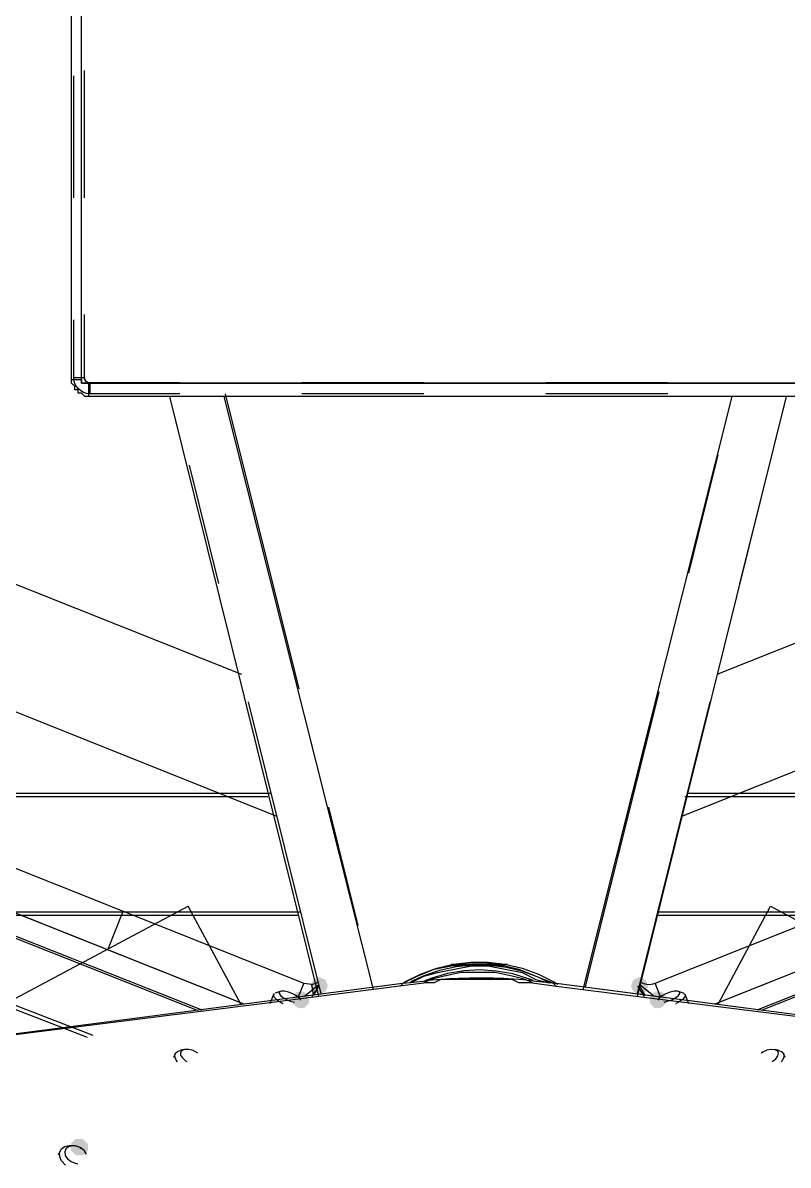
# Model space of a CAD drawing. Extents: x 3 to 592, y 5 to 207.
# Drawn here: x 88.29 to 96.25, y 46.78 to 58.68 of the extents above; entities that cross this region are included whole.
import ezdxf

# ---------------------------------------------------------------- set-up
doc = ezdxf.new("R2010")
doc.units = 0
doc.layers.get('0').update_dxf_attribs({"linetype": 'CONTINUOUS'})

msp = doc.modelspace()

# ---------------------------------------------------------------- hatches: boundary and pattern name
h = msp.add_hatch(color=7)
h.dxf.hatch_style = 2
h.paths.add_polyline_path([(91.374101, 48.56226), (91.310568, 48.588685), (91.284143, 48.652218), (91.310568, 48.715751), (91.374101, 48.742177), (91.437634, 48.715751), (91.464059, 48.652218), (91.437634, 48.588685)])
h = msp.add_hatch(color=7)
h.dxf.hatch_style = 2
h.paths.add_polyline_path([(91.374101, 48.56226), (91.310568, 48.588685), (91.284143, 48.652218), (91.310568, 48.715751), (91.374101, 48.742177), (91.437634, 48.715751), (91.464059, 48.652218), (91.437634, 48.588685)])
h = msp.add_hatch(color=7)
h.dxf.hatch_style = 2
h.paths.add_polyline_path([(91.374101, 48.56226), (91.310568, 48.588685), (91.284143, 48.652218), (91.310568, 48.715751), (91.374101, 48.742177), (91.437634, 48.715751), (91.464059, 48.652218), (91.437634, 48.588685)])
h = msp.add_hatch(color=7)
h.dxf.hatch_style = 2
h.paths.add_polyline_path([(91.374101, 48.56226), (91.310568, 48.588685), (91.284143, 48.652218), (91.310568, 48.715751), (91.374101, 48.742177), (91.437634, 48.715751), (91.464059, 48.652218), (91.437634, 48.588685)])
h = msp.add_hatch(color=7)
h.dxf.hatch_style = 2
h.paths.add_polyline_path([(94.707463, 48.562225), (94.64393, 48.58865), (94.617505, 48.652183), (94.64393, 48.715716), (94.707463, 48.742141), (94.770996, 48.715716), (94.797421, 48.652183), (94.770996, 48.58865)])
h = msp.add_hatch(color=7)
h.dxf.hatch_style = 2
h.paths.add_polyline_path([(94.707463, 48.562225), (94.64393, 48.58865), (94.617505, 48.652183), (94.64393, 48.715716), (94.707463, 48.742141), (94.770996, 48.715716), (94.797421, 48.652183), (94.770996, 48.58865)])
h = msp.add_hatch(color=7)
h.dxf.hatch_style = 2
h.paths.add_polyline_path([(94.707463, 48.562225), (94.64393, 48.58865), (94.617505, 48.652183), (94.64393, 48.715716), (94.707463, 48.742141), (94.770996, 48.715716), (94.797421, 48.652183), (94.770996, 48.58865)])
h = msp.add_hatch(color=7)
h.dxf.hatch_style = 2
h.paths.add_polyline_path([(94.707463, 48.562225), (94.64393, 48.58865), (94.617505, 48.652183), (94.64393, 48.715716), (94.707463, 48.742141), (94.770996, 48.715716), (94.797421, 48.652183), (94.770996, 48.58865)])
h = msp.add_hatch(color=7)
h.dxf.hatch_style = 2
h.paths.add_polyline_path([(91.26318, 48.543788), (91.267958, 48.475145), (91.22295, 48.423097), (91.154306, 48.418319), (91.102258, 48.463327), (91.095364, 48.536204), (91.140372, 48.588252), (91.209015, 48.59303)])
h = msp.add_hatch(color=7)
h.dxf.hatch_style = 2
h.paths.add_polyline_path([(91.26318, 48.543788), (91.267958, 48.475145), (91.22295, 48.423097), (91.154306, 48.418319), (91.102258, 48.463327), (91.095364, 48.536204), (91.140372, 48.588252), (91.209015, 48.59303)])
h = msp.add_hatch(color=7)
h.dxf.hatch_style = 2
h.paths.add_polyline_path([(94.820536, 48.548128), (94.872584, 48.593136), (94.941228, 48.588358), (94.986236, 48.53631), (94.981458, 48.467666), (94.927293, 48.418425), (94.85865, 48.423202), (94.813642, 48.475251)])
h = msp.add_hatch(color=7)
h.dxf.hatch_style = 2
h.paths.add_polyline_path([(94.820536, 48.548128), (94.872584, 48.593136), (94.941228, 48.588358), (94.986236, 48.53631), (94.981458, 48.467666), (94.927293, 48.418425), (94.85865, 48.423202), (94.813642, 48.475251)])
h = msp.add_hatch(color=7)
h.dxf.hatch_style = 2
h.paths.add_polyline_path([(88.905611, 47.057438), (88.954786, 47.009307), (88.955725, 46.940504), (88.907594, 46.891329), (88.838791, 46.890389), (88.787853, 46.939226), (88.786913, 47.008029), (88.835044, 47.057203)])
h = msp.add_hatch(color=7)
h.dxf.hatch_style = 2
h.paths.add_polyline_path([(88.905611, 47.057438), (88.954786, 47.009307), (88.955725, 46.940504), (88.907594, 46.891329), (88.838791, 46.890389), (88.787853, 46.939226), (88.786913, 47.008029), (88.835044, 47.057203)])
h = msp.add_hatch(color=7)
h.dxf.hatch_style = 2
h.paths.add_polyline_path([(88.916512, 47.052499), (88.965687, 47.004368), (88.966626, 46.935565), (88.918495, 46.88639), (88.849692, 46.88545), (88.798753, 46.934287), (88.797814, 47.00309), (88.845945, 47.052265)])
h = msp.add_hatch(color=7)
h.dxf.hatch_style = 2
h.paths.add_polyline_path([(88.916512, 47.052499), (88.965687, 47.004368), (88.966626, 46.935565), (88.918495, 46.88639), (88.849692, 46.88545), (88.798753, 46.934287), (88.797814, 47.00309), (88.845945, 47.052265)])

# ---------------------------------------------------------------- linework, layer by layer
at = {"color": 7}
for points in [[(88.9, 54.962778), (88.9, 62.618056)], [(88.794167, 54.962778), (88.794167, 62.512222)], [(88.9, 54.962778), (88.9, 62.512222)], [(88.929669, 56.911699), (88.929669, 58.181699)], [(88.929669, 56.911699), (88.929669, 58.181699)], [(88.929669, 56.911699), (88.929669, 58.181699)], [(88.929669, 56.911699), (88.929669, 58.181699)], [(88.929669, 56.911699), (88.929669, 58.181699)], [(88.929669, 56.911699), (88.929669, 58.181699)], [(88.929669, 56.911699), (88.929669, 58.181699)], [(88.929669, 56.911699), (88.929669, 58.181699)], [(88.818579, 56.856313), (88.818579, 58.126312)], [(88.818579, 56.856313), (88.818579, 58.126312)], [(88.818579, 56.856313), (88.818579, 58.126312)], [(88.818579, 56.856313), (88.818579, 58.126312)], [(88.818579, 56.856313), (88.818579, 58.126312)], [(88.818579, 56.856313), (88.818579, 58.126312)], [(88.818579, 56.856313), (88.818579, 58.126312)], [(88.818579, 56.856313), (88.818579, 58.126312)], [(88.929669, 56.856313), (88.929669, 58.126312)], [(88.929669, 56.856313), (88.929669, 58.126312)], [(88.929669, 56.856313), (88.929669, 58.126312)], [(88.929669, 56.856313), (88.929669, 58.126312)], [(88.929669, 56.856313), (88.929669, 58.126312)], [(88.929669, 56.856313), (88.929669, 58.126312)], [(88.929669, 56.856313), (88.929669, 58.126312)], [(88.929669, 56.856313), (88.929669, 58.126312)], [(88.818579, 54.983415), (88.818579, 55.586312)], [(88.818579, 54.983415), (88.818579, 55.586312)], [(88.818579, 54.983415), (88.818579, 55.586312)], [(88.818579, 54.983415), (88.818579, 55.586312)], [(88.818579, 54.983415), (88.818579, 55.586312)], [(88.818579, 54.983415), (88.818579, 55.586312)], [(88.818579, 54.983415), (88.818579, 55.586312)], [(88.818579, 54.983415), (88.818579, 55.586312)], [(88.929669, 54.983415), (88.929669, 55.641699)], [(88.929669, 54.983415), (88.929669, 55.641699)], [(88.929669, 54.983415), (88.929669, 55.641699)], [(88.929669, 54.983415), (88.929669, 55.641699)], [(88.929669, 54.983415), (88.929669, 55.641699)], [(88.929669, 54.983415), (88.929669, 55.641699)], [(88.929669, 54.983415), (88.929669, 55.641699)], [(88.929669, 54.983415), (88.929669, 55.641699)], [(88.929669, 54.983415), (88.929669, 55.586312)], [(88.929669, 54.983415), (88.929669, 55.586312)], [(88.929669, 54.983415), (88.929669, 55.586312)], [(88.929669, 54.983415), (88.929669, 55.586312)], [(88.929669, 54.983415), (88.929669, 55.586312)], [(88.929669, 54.983415), (88.929669, 55.586312)], [(88.929669, 54.983415), (88.929669, 55.586312)], [(88.929669, 54.983415), (88.929669, 55.586312)], [(88.794167, 54.962778), (88.9, 54.962778)], [(88.970556, 54.786389), (88.935278, 54.786389), (88.9, 54.821667), (88.864722, 54.821667), (88.864722, 54.856944), (88.829444, 54.856944), (88.829444, 54.892222), (88.794167, 54.9275), (88.794167, 54.962778)], [(88.818579, 54.983415), (88.929704, 54.983415)], [(88.818579, 54.983415), (88.929704, 54.983415)], [(88.818579, 54.983415), (88.929704, 54.983415)], [(88.818579, 54.983415), (88.929704, 54.983415)], [(88.818579, 54.983415), (88.929704, 54.983415)], [(88.818579, 54.983415), (88.929704, 54.983415)], [(88.818579, 54.983415), (88.929704, 54.983415)], [(88.818579, 54.983415), (88.929704, 54.983415)], [(88.985231, 54.816728), (88.952776, 54.819903), (88.921378, 54.829428), (88.892803, 54.84495), (88.867403, 54.865411), (88.846589, 54.890811), (88.83142, 54.919739), (88.821895, 54.950783), (88.81872, 54.983239)], [(88.985231, 54.816728), (88.952776, 54.819903), (88.921378, 54.829428), (88.892803, 54.84495), (88.867403, 54.865411), (88.846589, 54.890811), (88.83142, 54.919739), (88.821895, 54.950783), (88.81872, 54.983239)], [(88.985231, 54.816728), (88.952776, 54.819903), (88.921378, 54.829428), (88.892803, 54.84495), (88.867403, 54.865411), (88.846589, 54.890811), (88.83142, 54.919739), (88.821895, 54.950783), (88.81872, 54.983239)], [(88.985231, 54.816728), (88.952776, 54.819903), (88.921378, 54.829428), (88.892803, 54.84495), (88.867403, 54.865411), (88.846589, 54.890811), (88.83142, 54.919739), (88.821895, 54.950783), (88.81872, 54.983239)], [(88.985231, 54.816728), (88.952776, 54.819903), (88.921378, 54.829428), (88.892803, 54.84495), (88.867403, 54.865411), (88.846589, 54.890811), (88.83142, 54.919739), (88.821895, 54.950783), (88.81872, 54.983239)], [(88.985231, 54.816728), (88.952776, 54.819903), (88.921378, 54.829428), (88.892803, 54.84495), (88.867403, 54.865411), (88.846589, 54.890811), (88.83142, 54.919739), (88.821895, 54.950783), (88.81872, 54.983239)], [(88.985231, 54.816728), (88.952776, 54.819903), (88.921378, 54.829428), (88.892803, 54.84495), (88.867403, 54.865411), (88.846589, 54.890811), (88.83142, 54.919739), (88.821895, 54.950783), (88.81872, 54.983239)], [(88.985231, 54.816728), (88.952776, 54.819903), (88.921378, 54.829428), (88.892803, 54.84495), (88.867403, 54.865411), (88.846589, 54.890811), (88.83142, 54.919739), (88.821895, 54.950783), (88.81872, 54.983239)], [(88.970556, 54.9275), (88.935278, 54.9275), (88.9, 54.9275), (88.9, 54.962778)], [(88.9, 54.962778), (88.9, 54.9275), (88.935278, 54.9275), (88.970556, 54.9275)], [(88.929669, 54.983415), (88.930727, 54.972479), (88.933902, 54.962249), (88.945896, 54.944257), (88.963888, 54.93191), (88.974471, 54.929087), (88.985055, 54.927676)], [(88.929669, 54.983415), (88.930727, 54.972479), (88.933902, 54.962249), (88.945896, 54.944257), (88.963888, 54.93191), (88.974471, 54.929087), (88.985055, 54.927676)], [(88.929669, 54.983415), (88.930727, 54.972479), (88.933902, 54.962249), (88.945896, 54.944257), (88.963888, 54.93191), (88.974471, 54.929087), (88.985055, 54.927676)], [(88.929669, 54.983415), (88.930727, 54.972479), (88.933902, 54.962249), (88.945896, 54.944257), (88.963888, 54.93191), (88.974471, 54.929087), (88.985055, 54.927676)], [(88.929669, 54.983415), (88.930727, 54.972479), (88.933902, 54.962249), (88.945896, 54.944257), (88.963888, 54.93191), (88.974471, 54.929087), (88.985055, 54.927676)], [(88.929669, 54.983415), (88.930727, 54.972479), (88.933902, 54.962249), (88.945896, 54.944257), (88.963888, 54.93191), (88.974471, 54.929087), (88.985055, 54.927676)], [(88.929669, 54.983415), (88.930727, 54.972479), (88.933902, 54.962249), (88.945896, 54.944257), (88.963888, 54.93191), (88.974471, 54.929087), (88.985055, 54.927676)], [(88.929669, 54.983415), (88.930727, 54.972479), (88.933902, 54.962249), (88.945896, 54.944257), (88.963888, 54.93191), (88.974471, 54.929087), (88.985055, 54.927676)], [(88.985231, 54.927853), (88.974295, 54.928911), (88.964064, 54.932086), (88.946073, 54.944081), (88.933726, 54.962072), (88.930903, 54.972656), (88.929845, 54.983592)], [(88.985231, 54.927853), (88.974295, 54.928911), (88.964064, 54.932086), (88.946073, 54.944081), (88.933726, 54.962072), (88.930903, 54.972656), (88.929845, 54.983592)], [(88.985231, 54.927853), (88.974295, 54.928911), (88.964064, 54.932086), (88.946073, 54.944081), (88.933726, 54.962072), (88.930903, 54.972656), (88.929845, 54.983592)], [(88.985231, 54.927853), (88.974295, 54.928911), (88.964064, 54.932086), (88.946073, 54.944081), (88.933726, 54.962072), (88.930903, 54.972656), (88.929845, 54.983592)], [(88.985231, 54.927853), (88.974295, 54.928911), (88.964064, 54.932086), (88.946073, 54.944081), (88.933726, 54.962072), (88.930903, 54.972656), (88.929845, 54.983592)], [(88.985231, 54.927853), (88.974295, 54.928911), (88.964064, 54.932086), (88.946073, 54.944081), (88.933726, 54.962072), (88.930903, 54.972656), (88.929845, 54.983592)], [(88.985231, 54.927853), (88.974295, 54.928911), (88.964064, 54.932086), (88.946073, 54.944081), (88.933726, 54.962072), (88.930903, 54.972656), (88.929845, 54.983592)], [(88.985231, 54.927853), (88.974295, 54.928911), (88.964064, 54.932086), (88.946073, 54.944081), (88.933726, 54.962072), (88.930903, 54.972656), (88.929845, 54.983592)], [(88.970556, 54.9275), (88.970556, 54.786389)], [(97.190278, 54.9275), (88.970556, 54.9275)], [(88.970556, 54.9275), (97.190278, 54.9275)], [(88.985231, 54.927853), (88.985231, 54.816728)], [(88.985231, 54.927853), (89.921503, 54.927853)], [(88.985231, 54.927853), (88.985231, 54.816728)], [(88.985231, 54.927853), (89.921503, 54.927853)], [(88.985231, 54.927853), (88.985231, 54.816728)], [(88.985231, 54.927853), (89.921503, 54.927853)], [(88.985231, 54.927853), (88.985231, 54.816728)], [(88.985231, 54.927853), (89.921503, 54.927853)], [(88.985231, 54.927853), (88.985231, 54.816728)], [(88.985231, 54.927853), (89.921503, 54.927853)], [(88.985231, 54.927853), (88.985231, 54.816728)], [(88.985231, 54.927853), (89.921503, 54.927853)], [(88.985231, 54.927853), (88.985231, 54.816728)], [(88.985231, 54.927853), (89.921503, 54.927853)], [(88.985231, 54.927853), (88.985231, 54.816728)], [(88.985231, 54.927853), (89.921503, 54.927853)], [(89.921186, 54.927853), (88.985266, 54.927853)], [(89.921186, 54.927853), (88.985266, 54.927853)], [(89.921186, 54.927853), (88.985266, 54.927853)], [(89.921186, 54.927853), (88.985266, 54.927853)], [(89.921186, 54.927853), (88.985266, 54.927853)], [(89.921186, 54.927853), (88.985266, 54.927853)], [(89.921186, 54.927853), (88.985266, 54.927853)], [(89.921186, 54.927853), (88.985266, 54.927853)], [(92.461186, 54.927853), (91.191186, 54.927853)], [(92.461186, 54.927853), (91.191186, 54.927853)], [(92.461186, 54.927853), (91.191186, 54.927853)], [(92.461186, 54.927853), (91.191186, 54.927853)], [(92.461186, 54.927853), (91.191186, 54.927853)], [(92.461186, 54.927853), (91.191186, 54.927853)], [(92.461186, 54.927853), (91.191186, 54.927853)], [(92.461186, 54.927853), (91.191186, 54.927853)], [(91.191503, 54.927853), (92.461503, 54.927853)], [(91.191503, 54.927853), (92.461503, 54.927853)], [(91.191503, 54.927853), (92.461503, 54.927853)], [(91.191503, 54.927853), (92.461503, 54.927853)], [(91.191503, 54.927853), (92.461503, 54.927853)], [(91.191503, 54.927853), (92.461503, 54.927853)], [(91.191503, 54.927853), (92.461503, 54.927853)], [(91.191503, 54.927853), (92.461503, 54.927853)], [(95.001186, 54.927853), (93.731186, 54.927853)], [(95.001186, 54.927853), (93.731186, 54.927853)], [(95.001186, 54.927853), (93.731186, 54.927853)], [(95.001186, 54.927853), (93.731186, 54.927853)], [(95.001186, 54.927853), (93.731186, 54.927853)], [(95.001186, 54.927853), (93.731186, 54.927853)], [(95.001186, 54.927853), (93.731186, 54.927853)], [(95.001186, 54.927853), (93.731186, 54.927853)], [(93.731503, 54.927853), (95.001503, 54.927853)], [(93.731503, 54.927853), (95.001503, 54.927853)], [(93.731503, 54.927853), (95.001503, 54.927853)], [(93.731503, 54.927853), (95.001503, 54.927853)], [(93.731503, 54.927853), (95.001503, 54.927853)], [(93.731503, 54.927853), (95.001503, 54.927853)], [(93.731503, 54.927853), (95.001503, 54.927853)], [(93.731503, 54.927853), (95.001503, 54.927853)], [(97.190278, 54.786389), (88.970556, 54.786389)], [(89.921186, 54.816728), (88.985266, 54.816728)], [(89.921186, 54.816728), (88.985266, 54.816728)], [(89.921186, 54.816728), (88.985266, 54.816728)], [(89.921186, 54.816728), (88.985266, 54.816728)], [(89.921186, 54.816728), (88.985266, 54.816728)], [(89.921186, 54.816728), (88.985266, 54.816728)], [(89.921186, 54.816728), (88.985266, 54.816728)], [(89.921186, 54.816728), (88.985266, 54.816728)], [(91.369444, 48.542222), (89.817222, 54.786389)], [(90.381667, 54.786389), (91.933889, 48.612778)], [(90.39539, 54.816728), (91.161702, 51.743228)], [(90.39539, 54.816728), (91.161702, 51.743228)], [(90.39539, 54.816728), (91.161702, 51.743228)], [(90.39539, 54.816728), (91.161702, 51.743228)], [(90.39539, 54.816728), (91.161702, 51.743228)], [(90.39539, 54.816728), (91.161702, 51.743228)], [(90.39539, 54.816728), (91.161702, 51.743228)], [(90.39539, 54.816728), (91.161702, 51.743228)], [(92.461186, 54.816728), (91.191186, 54.816728)], [(92.461186, 54.816728), (91.191186, 54.816728)], [(92.461186, 54.816728), (91.191186, 54.816728)], [(92.461186, 54.816728), (91.191186, 54.816728)], [(92.461186, 54.816728), (91.191186, 54.816728)], [(92.461186, 54.816728), (91.191186, 54.816728)], [(92.461186, 54.816728), (91.191186, 54.816728)], [(92.461186, 54.816728), (91.191186, 54.816728)], [(95.001186, 54.816728), (93.731186, 54.816728)], [(95.001186, 54.816728), (93.731186, 54.816728)], [(95.001186, 54.816728), (93.731186, 54.816728)], [(95.001186, 54.816728), (93.731186, 54.816728)], [(95.001186, 54.816728), (93.731186, 54.816728)], [(95.001186, 54.816728), (93.731186, 54.816728)], [(95.001186, 54.816728), (93.731186, 54.816728)], [(95.001186, 54.816728), (93.731186, 54.816728)], [(94.121111, 48.612778), (95.673333, 54.786389)], [(94.685556, 48.542222), (96.237778, 54.786389)], [(95.219889, 52.946458), (95.52713, 54.178733)], [(95.219889, 52.946458), (95.52713, 54.178733)], [(95.219889, 52.946458), (95.52713, 54.178733)], [(95.219889, 52.946458), (95.52713, 54.178733)], [(95.219889, 52.946458), (95.52713, 54.178733)], [(95.219889, 52.946458), (95.52713, 54.178733)], [(95.219889, 52.946458), (95.52713, 54.178733)], [(95.219889, 52.946458), (95.52713, 54.178733)], [(90.329924, 52.840084), (90.022674, 54.072357)], [(90.329924, 52.840084), (90.022674, 54.072357)], [(90.329924, 52.840084), (90.022674, 54.072357)], [(90.329924, 52.840084), (90.022674, 54.072357)], [(90.329924, 52.840084), (90.022674, 54.072357)], [(90.329924, 52.840084), (90.022674, 54.072357)], [(90.329924, 52.840084), (90.022674, 54.072357)], [(90.329924, 52.840084), (90.022674, 54.072357)], [(95.75164, 52.840084), (96.058891, 54.072357)], [(95.75164, 52.840084), (96.058891, 54.072357)], [(95.75164, 52.840084), (96.058891, 54.072357)], [(95.75164, 52.840084), (96.058891, 54.072357)], [(95.75164, 52.840084), (96.058891, 54.072357)], [(95.75164, 52.840084), (96.058891, 54.072357)], [(95.75164, 52.840084), (96.058891, 54.072357)], [(95.75164, 52.840084), (96.058891, 54.072357)], [(87.557963, 53.095313), (90.565041, 51.896927)], [(87.557963, 53.095313), (90.565041, 51.896927)], [(95.516453, 51.896927), (98.523531, 53.095313)], [(95.516453, 51.896927), (98.523531, 53.095313)], [(87.100339, 51.947022), (90.933623, 50.419494)], [(87.100339, 51.947022), (90.933623, 50.419494)], [(95.148082, 50.419494), (98.981366, 51.947022)], [(95.148082, 50.419494), (98.981366, 51.947022)], [(94.146335, 48.640682), (94.912647, 51.714183)], [(94.146335, 48.640682), (94.912647, 51.714183)], [(94.146335, 48.640682), (94.912647, 51.714183)], [(94.146335, 48.640682), (94.912647, 51.714183)], [(94.146335, 48.640682), (94.912647, 51.714183)], [(94.146335, 48.640682), (94.912647, 51.714183)], [(94.146335, 48.640682), (94.912647, 51.714183)], [(94.146335, 48.640682), (94.912647, 51.714183)], [(91.394633, 48.569915), (90.637175, 51.607811)], [(91.394633, 48.569915), (90.637175, 51.607811)], [(91.394633, 48.569915), (90.637175, 51.607811)], [(91.394633, 48.569915), (90.637175, 51.607811)], [(91.394633, 48.569915), (90.637175, 51.607811)], [(91.394633, 48.569915), (90.637175, 51.607811)], [(91.394633, 48.569915), (90.637175, 51.607811)], [(91.394633, 48.569915), (90.637175, 51.607811)], [(94.686931, 48.569915), (95.444389, 51.607811)], [(94.686931, 48.569915), (95.444389, 51.607811)], [(94.686931, 48.569915), (95.444389, 51.607811)], [(94.686931, 48.569915), (95.444389, 51.607811)], [(94.686931, 48.569915), (95.444389, 51.607811)], [(94.686931, 48.569915), (95.444389, 51.607811)], [(94.686931, 48.569915), (95.444389, 51.607811)], [(94.686931, 48.569915), (95.444389, 51.607811)], [(85.795556, 50.623611), (90.840278, 50.623611)], [(85.818557, 50.657019), (90.874215, 50.657019)], [(85.818557, 50.657019), (90.874215, 50.657019)], [(85.818557, 50.657019), (90.874215, 50.657019)], [(85.818557, 50.657019), (90.874215, 50.657019)], [(95.179444, 50.623611), (100.259444, 50.623611)], [(95.207314, 50.657019), (100.262972, 50.657019)], [(95.207314, 50.657019), (100.262972, 50.657019)], [(95.207314, 50.657019), (100.262972, 50.657019)], [(95.207314, 50.657019), (100.262972, 50.657019)], [(86.597878, 50.517566), (89.332964, 49.427483)], [(86.597878, 50.517566), (89.332964, 49.427483)], [(91.468944, 50.510952), (91.776185, 49.278677)], [(91.468944, 50.510952), (91.776185, 49.278677)], [(91.468944, 50.510952), (91.776185, 49.278677)], [(91.468944, 50.510952), (91.776185, 49.278677)], [(91.468944, 50.510952), (91.776185, 49.278677)], [(91.468944, 50.510952), (91.776185, 49.278677)], [(91.468944, 50.510952), (91.776185, 49.278677)], [(91.468944, 50.510952), (91.776185, 49.278677)], [(94.869882, 48.678924), (99.483862, 50.517601)], [(94.869882, 48.678924), (99.483862, 50.517601)], [(90.581797, 48.463553), (86.379509, 50.138189)], [(90.581797, 48.463553), (86.379509, 50.138189)], [(86.380532, 50.140729), (90.587407, 48.464329)], [(86.380532, 50.140729), (90.587407, 48.464329)], [(95.494263, 48.464294), (99.701138, 50.140694)], [(95.494263, 48.464294), (99.701138, 50.140694)], [(99.702056, 50.138224), (95.499767, 48.463588)], [(99.702056, 50.138224), (95.499767, 48.463588)], [(90.107735, 48.396349), (86.287504, 49.907296)], [(90.107735, 48.396349), (86.287504, 49.907296)], [(86.295477, 49.927298), (90.150985, 48.40224)], [(86.295477, 49.927298), (90.150985, 48.40224)], [(95.93072, 48.402381), (99.786228, 49.927439)], [(95.93072, 48.402381), (99.786228, 49.927439)], [(99.794025, 49.907366), (95.973794, 48.396419)], [(99.794025, 49.907366), (95.973794, 48.396419)], [(85.109473, 46.867692), (90.010968, 49.482481)], [(85.109473, 46.867692), (90.010968, 49.482481)], [(90.556539, 48.460237), (90.011144, 49.482587)], [(90.556539, 48.460237), (90.011144, 49.482587)], [(95.525026, 48.460237), (96.07042, 49.482587)], [(95.525026, 48.460237), (96.07042, 49.482587)], [(96.070455, 49.482622), (100.97195, 46.867833)], [(96.070455, 49.482622), (100.97195, 46.867833)], [(85.795556, 49.388889), (91.157778, 49.388889)], [(85.818557, 49.420886), (91.182543, 49.420886)], [(85.818557, 49.420886), (91.182543, 49.420886)], [(85.818557, 49.420886), (91.182543, 49.420886)], [(85.818557, 49.420886), (91.182543, 49.420886)], [(89.173756, 49.027609), (89.333211, 49.427659)], [(89.173756, 49.027609), (89.333211, 49.427659)], [(89.333141, 49.427553), (91.211682, 48.678959)], [(89.333141, 49.427553), (91.211682, 48.678959)], [(94.897222, 49.388889), (100.259444, 49.388889)], [(94.899092, 49.420886), (100.263078, 49.420886)], [(94.899092, 49.420886), (100.263078, 49.420886)], [(94.899092, 49.420886), (100.263078, 49.420886)], [(94.899092, 49.420886), (100.263078, 49.420886)], [(88.960642, 48.113844), (86.025179, 49.249083)], [(88.960642, 48.113844), (86.025179, 49.249083)], [(86.040771, 49.288171), (89.017157, 48.136704)], [(86.040771, 49.288171), (89.017157, 48.136704)], [(92.216111, 48.648056), (92.251389, 48.683333), (92.3925, 48.753889), (92.568889, 48.824444), (92.745278, 48.859722), (92.921667, 48.895), (93.098056, 48.895), (93.309722, 48.859722), (93.450833, 48.824444), (93.627222, 48.753889), (93.803611, 48.683333), (93.838889, 48.648056)], [(92.245039, 48.681111), (92.265147, 48.692752), (92.426367, 48.773539), (92.596053, 48.834922), (92.771383, 48.87655), (92.950594, 48.897364), (93.130864, 48.897364), (93.310075, 48.87655), (93.485758, 48.834922), (93.655092, 48.773539), (93.816664, 48.692752), (93.858292, 48.667705)], [(92.245039, 48.681111), (92.265147, 48.692752), (92.426367, 48.773539), (92.596053, 48.834922), (92.771383, 48.87655), (92.950594, 48.897364), (93.130864, 48.897364), (93.310075, 48.87655), (93.485758, 48.834922), (93.655092, 48.773539), (93.816664, 48.692752), (93.858292, 48.667705)], [(92.245039, 48.681111), (92.265147, 48.692752), (92.426367, 48.773539), (92.596053, 48.834922), (92.771383, 48.87655), (92.950594, 48.897364), (93.130864, 48.897364), (93.310075, 48.87655), (93.485758, 48.834922), (93.655092, 48.773539), (93.816664, 48.692752), (93.858292, 48.667705)], [(92.245039, 48.681111), (92.265147, 48.692752), (92.426367, 48.773539), (92.596053, 48.834922), (92.771383, 48.87655), (92.950594, 48.897364), (93.130864, 48.897364), (93.310075, 48.87655), (93.485758, 48.834922), (93.655092, 48.773539), (93.816664, 48.692752), (93.858292, 48.667705)], [(92.245039, 48.681111), (92.265147, 48.692752), (92.426367, 48.773539), (92.596053, 48.834922), (92.771383, 48.87655), (92.950594, 48.897364), (93.130864, 48.897364), (93.310075, 48.87655), (93.485758, 48.834922), (93.655092, 48.773539), (93.816664, 48.692752), (93.858292, 48.667705)], [(92.245039, 48.681111), (92.265147, 48.692752), (92.426367, 48.773539), (92.596053, 48.834922), (92.771383, 48.87655), (92.950594, 48.897364), (93.130864, 48.897364), (93.310075, 48.87655), (93.485758, 48.834922), (93.655092, 48.773539), (93.816664, 48.692752), (93.858292, 48.667705)], [(92.245039, 48.681111), (92.265147, 48.692752), (92.426367, 48.773539), (92.596053, 48.834922), (92.771383, 48.87655), (92.950594, 48.897364), (93.130864, 48.897364), (93.310075, 48.87655), (93.485758, 48.834922), (93.655092, 48.773539), (93.816664, 48.692752), (93.858292, 48.667705)], [(92.245039, 48.681111), (92.265147, 48.692752), (92.426367, 48.773539), (92.596053, 48.834922), (92.771383, 48.87655), (92.950594, 48.897364), (93.130864, 48.897364), (93.310075, 48.87655), (93.485758, 48.834922), (93.655092, 48.773539), (93.816664, 48.692752), (93.858292, 48.667705)], [(92.321944, 48.683333), (92.463056, 48.753889), (92.604167, 48.789167), (92.780556, 48.824444), (92.956944, 48.859722), (93.133333, 48.859722), (93.309722, 48.824444), (93.486111, 48.789167), (93.627222, 48.718611), (93.768333, 48.683333)], [(92.328294, 48.695963), (92.465172, 48.759816), (92.630272, 48.815907), (92.800664, 48.853302), (92.974231, 48.870941), (93.148503, 48.868471), (93.321364, 48.846246), (93.49105, 48.804618), (93.654386, 48.743588), (93.768686, 48.687849)], [(92.328294, 48.695963), (92.465172, 48.759816), (92.630272, 48.815907), (92.800664, 48.853302), (92.974231, 48.870941), (93.148503, 48.868471), (93.321364, 48.846246), (93.49105, 48.804618), (93.654386, 48.743588), (93.768686, 48.687849)], [(92.328294, 48.695963), (92.465172, 48.759816), (92.630272, 48.815907), (92.800664, 48.853302), (92.974231, 48.870941), (93.148503, 48.868471), (93.321364, 48.846246), (93.49105, 48.804618), (93.654386, 48.743588), (93.768686, 48.687849)], [(92.328294, 48.695963), (92.465172, 48.759816), (92.630272, 48.815907), (92.800664, 48.853302), (92.974231, 48.870941), (93.148503, 48.868471), (93.321364, 48.846246), (93.49105, 48.804618), (93.654386, 48.743588), (93.768686, 48.687849)], [(92.328294, 48.695963), (92.465172, 48.759816), (92.630272, 48.815907), (92.800664, 48.853302), (92.974231, 48.870941), (93.148503, 48.868471), (93.321364, 48.846246), (93.49105, 48.804618), (93.654386, 48.743588), (93.768686, 48.687849)], [(92.328294, 48.695963), (92.465172, 48.759816), (92.630272, 48.815907), (92.800664, 48.853302), (92.974231, 48.870941), (93.148503, 48.868471), (93.321364, 48.846246), (93.49105, 48.804618), (93.654386, 48.743588), (93.768686, 48.687849)], [(92.328294, 48.695963), (92.465172, 48.759816), (92.630272, 48.815907), (92.800664, 48.853302), (92.974231, 48.870941), (93.148503, 48.868471), (93.321364, 48.846246), (93.49105, 48.804618), (93.654386, 48.743588), (93.768686, 48.687849)], [(92.328294, 48.695963), (92.465172, 48.759816), (92.630272, 48.815907), (92.800664, 48.853302), (92.974231, 48.870941), (93.148503, 48.868471), (93.321364, 48.846246), (93.49105, 48.804618), (93.654386, 48.743588), (93.768686, 48.687849)], [(93.591944, 48.683333), (93.521389, 48.718611), (93.380278, 48.753889), (93.203889, 48.789167), (93.0275, 48.789167), (92.851111, 48.789167), (92.674722, 48.753889), (92.533611, 48.718611), (92.463056, 48.683333)], [(93.601681, 48.705699), (93.551234, 48.725455), (93.387545, 48.775197), (93.218917, 48.805888), (93.048173, 48.816824), (92.877076, 48.807652), (92.708448, 48.778724), (92.544053, 48.730394), (92.472439, 48.702524)], [(93.601681, 48.705699), (93.551234, 48.725455), (93.387545, 48.775197), (93.218917, 48.805888), (93.048173, 48.816824), (92.877076, 48.807652), (92.708448, 48.778724), (92.544053, 48.730394), (92.472439, 48.702524)], [(93.601681, 48.705699), (93.551234, 48.725455), (93.387545, 48.775197), (93.218917, 48.805888), (93.048173, 48.816824), (92.877076, 48.807652), (92.708448, 48.778724), (92.544053, 48.730394), (92.472439, 48.702524)], [(93.601681, 48.705699), (93.551234, 48.725455), (93.387545, 48.775197), (93.218917, 48.805888), (93.048173, 48.816824), (92.877076, 48.807652), (92.708448, 48.778724), (92.544053, 48.730394), (92.472439, 48.702524)], [(93.601681, 48.705699), (93.551234, 48.725455), (93.387545, 48.775197), (93.218917, 48.805888), (93.048173, 48.816824), (92.877076, 48.807652), (92.708448, 48.778724), (92.544053, 48.730394), (92.472439, 48.702524)], [(93.601681, 48.705699), (93.551234, 48.725455), (93.387545, 48.775197), (93.218917, 48.805888), (93.048173, 48.816824), (92.877076, 48.807652), (92.708448, 48.778724), (92.544053, 48.730394), (92.472439, 48.702524)], [(93.601681, 48.705699), (93.551234, 48.725455), (93.387545, 48.775197), (93.218917, 48.805888), (93.048173, 48.816824), (92.877076, 48.807652), (92.708448, 48.778724), (92.544053, 48.730394), (92.472439, 48.702524)], [(93.601681, 48.705699), (93.551234, 48.725455), (93.387545, 48.775197), (93.218917, 48.805888), (93.048173, 48.816824), (92.877076, 48.807652), (92.708448, 48.778724), (92.544053, 48.730394), (92.472439, 48.702524)], [(93.309722, 48.859722), (92.745278, 48.859722)], [(93.333429, 48.872281), (92.748171, 48.872281)], [(93.333429, 48.872281), (92.748171, 48.872281)], [(93.333429, 48.872281), (92.748171, 48.872281)], [(93.333429, 48.872281), (92.748171, 48.872281)], [(93.333429, 48.872281), (92.748171, 48.872281)], [(93.333429, 48.872281), (92.748171, 48.872281)], [(93.333429, 48.872281), (92.748171, 48.872281)], [(93.333429, 48.872281), (92.748171, 48.872281)], [(87.982778, 48.118889), (89.393889, 48.295278), (90.805, 48.471667), (92.180833, 48.648056)], [(88.004721, 48.126297), (89.425357, 48.312211), (90.83294, 48.496361), (92.214065, 48.676983)], [(88.004721, 48.126297), (89.425357, 48.312211), (90.83294, 48.496361), (92.214065, 48.676983)], [(88.004721, 48.126297), (89.425357, 48.312211), (90.83294, 48.496361), (92.214065, 48.676983)], [(88.004721, 48.126297), (89.425357, 48.312211), (90.83294, 48.496361), (92.214065, 48.676983)], [(88.004721, 48.126297), (89.425357, 48.312211), (90.83294, 48.496361), (92.214065, 48.676983)], [(88.004721, 48.126297), (89.425357, 48.312211), (90.83294, 48.496361), (92.214065, 48.676983)], [(91.155802, 48.538659), (92.214136, 48.677301)], [(91.155802, 48.538659), (92.214136, 48.677301)], [(91.211718, 48.678924), (91.155979, 48.538518)], [(91.211718, 48.678924), (91.155979, 48.538518)], [(91.211718, 48.678924), (91.297442, 48.668693)], [(91.211718, 48.678924), (91.297442, 48.668693)], [(91.225158, 48.547761), (91.370856, 48.665941)], [(91.225158, 48.547761), (91.370856, 48.665941)], [(91.297372, 48.668834), (91.307955, 48.670598), (91.318539, 48.67342), (91.329122, 48.676595), (91.339352, 48.680829), (91.358755, 48.690706)], [(91.297372, 48.668834), (91.307955, 48.670598), (91.318539, 48.67342), (91.329122, 48.676595), (91.339352, 48.680829), (91.358755, 48.690706)], [(91.313317, 48.559261), (91.297442, 48.668975)], [(91.313317, 48.559261), (91.297442, 48.668975)], [(91.298889, 48.542222), (91.369444, 48.648056)], [(91.321043, 48.560284), (91.37396, 48.652359)], [(91.321043, 48.560284), (91.37396, 48.652359)], [(91.321043, 48.560284), (91.37396, 48.652359)], [(91.321043, 48.560284), (91.37396, 48.652359)], [(92.180833, 48.648056), (92.463056, 48.683333)], [(92.2141, 48.67716), (92.489267, 48.703971)], [(92.2141, 48.67716), (92.489267, 48.703971)], [(92.2141, 48.67716), (92.489267, 48.703971)], [(92.2141, 48.67716), (92.489267, 48.703971)], [(92.2141, 48.67716), (92.489267, 48.703971)], [(92.2141, 48.67716), (92.489267, 48.703971)], [(92.2141, 48.67716), (92.489267, 48.703971)], [(92.2141, 48.67716), (92.489267, 48.703971)], [(93.591944, 48.683333), (93.556667, 48.683333), (93.521389, 48.683333), (93.486111, 48.683333), (93.450833, 48.683333), (93.380278, 48.718611), (93.274444, 48.718611), (93.168611, 48.718611), (93.062778, 48.718611), (92.921667, 48.718611), (92.815833, 48.718611), (92.745278, 48.718611), (92.71, 48.718611), (92.674722, 48.718611), (92.639444, 48.718611), (92.568889, 48.683333), (92.533611, 48.683333), (92.498333, 48.683333), (92.463056, 48.683333)], [(93.601822, 48.705629), (93.590533, 48.705629), (93.568661, 48.70704), (93.533383, 48.709862), (93.497047, 48.713037), (93.451539, 48.716565), (93.397211, 48.720446), (93.293847, 48.726796), (93.182369, 48.731029), (93.070186, 48.733146), (92.942481, 48.732087), (92.827122, 48.728559), (92.775969, 48.72609), (92.729756, 48.723621), (92.689186, 48.721151), (92.653556, 48.718682), (92.596053, 48.714801), (92.552661, 48.711979), (92.518794, 48.709509), (92.488808, 48.70704)], [(93.601822, 48.705629), (93.590533, 48.705629), (93.568661, 48.70704), (93.533383, 48.709862), (93.497047, 48.713037), (93.451539, 48.716565), (93.397211, 48.720446), (93.293847, 48.726796), (93.182369, 48.731029), (93.070186, 48.733146), (92.942481, 48.732087), (92.827122, 48.728559), (92.775969, 48.72609), (92.729756, 48.723621), (92.689186, 48.721151), (92.653556, 48.718682), (92.596053, 48.714801), (92.552661, 48.711979), (92.518794, 48.709509), (92.488808, 48.70704)], [(93.601822, 48.705629), (93.590533, 48.705629), (93.568661, 48.70704), (93.533383, 48.709862), (93.497047, 48.713037), (93.451539, 48.716565), (93.397211, 48.720446), (93.293847, 48.726796), (93.182369, 48.731029), (93.070186, 48.733146), (92.942481, 48.732087), (92.827122, 48.728559), (92.775969, 48.72609), (92.729756, 48.723621), (92.689186, 48.721151), (92.653556, 48.718682), (92.596053, 48.714801), (92.552661, 48.711979), (92.518794, 48.709509), (92.488808, 48.70704)], [(93.601822, 48.705629), (93.590533, 48.705629), (93.568661, 48.70704), (93.533383, 48.709862), (93.497047, 48.713037), (93.451539, 48.716565), (93.397211, 48.720446), (93.293847, 48.726796), (93.182369, 48.731029), (93.070186, 48.733146), (92.942481, 48.732087), (92.827122, 48.728559), (92.775969, 48.72609), (92.729756, 48.723621), (92.689186, 48.721151), (92.653556, 48.718682), (92.596053, 48.714801), (92.552661, 48.711979), (92.518794, 48.709509), (92.488808, 48.70704)], [(93.601822, 48.705629), (93.590533, 48.705629), (93.568661, 48.70704), (93.533383, 48.709862), (93.497047, 48.713037), (93.451539, 48.716565), (93.397211, 48.720446), (93.293847, 48.726796), (93.182369, 48.731029), (93.070186, 48.733146), (92.942481, 48.732087), (92.827122, 48.728559), (92.775969, 48.72609), (92.729756, 48.723621), (92.689186, 48.721151), (92.653556, 48.718682), (92.596053, 48.714801), (92.552661, 48.711979), (92.518794, 48.709509), (92.488808, 48.70704)], [(93.601822, 48.705629), (93.590533, 48.705629), (93.568661, 48.70704), (93.533383, 48.709862), (93.497047, 48.713037), (93.451539, 48.716565), (93.397211, 48.720446), (93.293847, 48.726796), (93.182369, 48.731029), (93.070186, 48.733146), (92.942481, 48.732087), (92.827122, 48.728559), (92.775969, 48.72609), (92.729756, 48.723621), (92.689186, 48.721151), (92.653556, 48.718682), (92.596053, 48.714801), (92.552661, 48.711979), (92.518794, 48.709509), (92.488808, 48.70704)], [(93.601822, 48.705629), (93.590533, 48.705629), (93.568661, 48.70704), (93.533383, 48.709862), (93.497047, 48.713037), (93.451539, 48.716565), (93.397211, 48.720446), (93.293847, 48.726796), (93.182369, 48.731029), (93.070186, 48.733146), (92.942481, 48.732087), (92.827122, 48.728559), (92.775969, 48.72609), (92.729756, 48.723621), (92.689186, 48.721151), (92.653556, 48.718682), (92.596053, 48.714801), (92.552661, 48.711979), (92.518794, 48.709509), (92.488808, 48.70704)], [(93.601822, 48.705629), (93.590533, 48.705629), (93.568661, 48.70704), (93.533383, 48.709862), (93.497047, 48.713037), (93.451539, 48.716565), (93.397211, 48.720446), (93.293847, 48.726796), (93.182369, 48.731029), (93.070186, 48.733146), (92.942481, 48.732087), (92.827122, 48.728559), (92.775969, 48.72609), (92.729756, 48.723621), (92.689186, 48.721151), (92.653556, 48.718682), (92.596053, 48.714801), (92.552661, 48.711979), (92.518794, 48.709509), (92.488808, 48.70704)], [(93.591944, 48.683333), (93.838889, 48.648056)], [(93.592333, 48.703865), (93.867499, 48.677054)], [(93.592333, 48.703865), (93.867499, 48.677054)], [(93.592333, 48.703865), (93.867499, 48.677054)], [(93.592333, 48.703865), (93.867499, 48.677054)], [(93.592333, 48.703865), (93.867499, 48.677054)], [(93.592333, 48.703865), (93.867499, 48.677054)], [(93.592333, 48.703865), (93.867499, 48.677054)], [(93.592333, 48.703865), (93.867499, 48.677054)], [(93.838889, 48.648056), (98.072222, 48.118889)], [(93.867429, 48.67716), (98.076773, 48.126474)], [(93.867429, 48.67716), (98.076773, 48.126474)], [(93.867429, 48.67716), (94.925762, 48.538518)], [(93.867429, 48.67716), (98.076773, 48.126474)], [(93.867429, 48.67716), (98.076773, 48.126474)], [(93.867429, 48.67716), (98.076773, 48.126474)], [(93.867429, 48.67716), (94.925762, 48.538518)], [(93.867429, 48.67716), (98.076773, 48.126474)], [(94.685556, 48.648056), (94.756111, 48.542222)], [(94.707428, 48.652218), (94.760344, 48.560143)], [(94.707428, 48.652218), (94.760344, 48.560143)], [(94.707428, 48.652218), (94.760344, 48.560143)], [(94.707428, 48.652218), (94.760344, 48.560143)], [(94.710885, 48.665941), (94.856582, 48.547761)], [(94.710885, 48.665941), (94.856582, 48.547761)], [(94.717799, 48.693705), (94.742141, 48.680652), (94.762955, 48.673244), (94.784122, 48.668658), (94.805994, 48.667247), (94.827513, 48.668305), (94.849033, 48.672186), (94.869847, 48.678888)], [(94.717799, 48.693705), (94.742141, 48.680652), (94.762955, 48.673244), (94.784122, 48.668658), (94.805994, 48.667247), (94.827513, 48.668305), (94.849033, 48.672186), (94.869847, 48.678888)], [(94.92682, 48.536013), (94.870023, 48.678888)], [(94.92682, 48.536013), (94.870023, 48.678888)], [(90.898909, 48.561413), (90.859046, 48.463341)], [(90.898909, 48.561413), (90.859046, 48.463341)], [(90.999486, 48.462741), (90.976556, 48.474736), (90.934928, 48.502605), (90.907411, 48.530122), (90.897534, 48.553758), (90.906353, 48.570691)], [(90.999486, 48.462741), (90.976556, 48.474736), (90.934928, 48.502605), (90.907411, 48.530122), (90.897534, 48.553758), (90.906353, 48.570691)], [(90.968301, 48.593798), (90.915737, 48.575454)], [(90.968301, 48.593798), (90.915737, 48.575454)], [(91.182754, 48.502288), (91.167585, 48.524866), (91.137952, 48.547796), (91.097735, 48.569316), (91.053285, 48.586249), (91.011304, 48.595421), (90.977791, 48.596127), (90.958388, 48.58766), (90.955918, 48.571785), (90.970735, 48.550618), (91.000368, 48.527688), (91.040585, 48.506168), (91.085035, 48.489235), (91.116079, 48.481827)], [(91.182754, 48.502288), (91.167585, 48.524866), (91.137952, 48.547796), (91.097735, 48.569316), (91.053285, 48.586249), (91.011304, 48.595421), (90.977791, 48.596127), (90.958388, 48.58766), (90.955918, 48.571785), (90.970735, 48.550618), (91.000368, 48.527688), (91.040585, 48.506168), (91.085035, 48.489235), (91.116079, 48.481827)], [(94.965626, 48.481791), (94.999845, 48.490611), (95.044295, 48.507544), (95.083806, 48.529416), (95.112734, 48.552347), (95.12614, 48.573161), (95.122259, 48.588683), (95.101445, 48.596444), (95.067226, 48.595033), (95.024892, 48.585155), (94.980443, 48.567869), (94.940931, 48.545997), (94.912356, 48.523066), (94.898951, 48.502252)], [(94.965626, 48.481791), (94.999845, 48.490611), (95.044295, 48.507544), (95.083806, 48.529416), (95.112734, 48.552347), (95.12614, 48.573161), (95.122259, 48.588683), (95.101445, 48.596444), (95.067226, 48.595033), (95.024892, 48.585155), (94.980443, 48.567869), (94.940931, 48.545997), (94.912356, 48.523066), (94.898951, 48.502252)], [(95.165651, 48.575313), (95.183643, 48.557674), (95.177645, 48.535449), (95.154009, 48.508638), (95.114851, 48.480768), (95.082043, 48.462777)], [(95.165651, 48.575313), (95.183643, 48.557674), (95.177645, 48.535449), (95.154009, 48.508638), (95.114851, 48.480768), (95.082043, 48.462777)], [(95.165651, 48.575313), (95.113087, 48.593657)], [(95.165651, 48.575313), (95.113087, 48.593657)], [(95.222413, 48.463235), (95.182549, 48.561308)], [(95.222413, 48.463235), (95.182549, 48.561308)], [(90.381314, 48.437306), (90.832869, 48.496573), (90.87485, 48.501864)], [(90.381314, 48.437306), (90.832869, 48.496573), (90.87485, 48.501864)], [(95.206749, 48.5019), (95.697816, 48.437694)], [(95.206749, 48.5019), (95.697816, 48.437694)], [(89.874019, 47.943805), (89.857792, 47.905)], [(89.874019, 47.943805), (89.857792, 47.905)], [(89.899561, 47.861537), (89.886155, 47.878824), (89.870986, 47.914454), (89.874866, 47.945851), (89.897091, 47.969135), (89.929547, 47.980776)], [(89.899561, 47.861537), (89.886155, 47.878824), (89.870986, 47.914454), (89.874866, 47.945851), (89.897091, 47.969135), (89.929547, 47.980776)], [(90.109428, 47.950826), (90.060392, 47.976931), (90.015236, 47.988573), (89.974314, 47.989278), (89.943975, 47.978342), (89.9281, 47.957528), (89.929864, 47.930012), (89.948914, 47.900378), (89.982075, 47.872509), (89.994775, 47.865101)], [(90.109428, 47.950826), (90.060392, 47.976931), (90.015236, 47.988573), (89.974314, 47.989278), (89.943975, 47.978342), (89.9281, 47.957528), (89.929864, 47.930012), (89.948914, 47.900378), (89.982075, 47.872509), (89.994775, 47.865101)], [(89.970363, 47.988502), (89.929794, 47.980741)], [(89.970363, 47.988502), (89.929794, 47.980741)], [(96.086965, 47.86503), (96.124713, 47.892194), (96.147996, 47.921827), (96.154699, 47.950402), (96.143762, 47.973333), (96.116951, 47.987091), (96.078146, 47.989913), (96.033696, 47.981094), (95.989951, 47.962044), (95.972312, 47.950755)], [(96.086965, 47.86503), (96.124713, 47.892194), (96.147996, 47.921827), (96.154699, 47.950402), (96.143762, 47.973333), (96.116951, 47.987091), (96.078146, 47.989913), (96.033696, 47.981094), (95.989951, 47.962044), (95.972312, 47.950755)], [(96.151876, 47.980847), (96.111307, 47.988608)], [(96.151876, 47.980847), (96.111307, 47.988608)], [(96.151876, 47.980847), (96.189976, 47.965677), (96.208674, 47.94063), (96.209026, 47.907822), (96.190682, 47.871839), (96.181863, 47.861608)], [(96.151876, 47.980847), (96.189976, 47.965677), (96.208674, 47.94063), (96.209026, 47.907822), (96.190682, 47.871839), (96.181863, 47.861608)], [(96.223772, 47.905106), (96.207545, 47.943911)], [(96.223772, 47.905106), (96.207545, 47.943911)], [(88.733771, 46.784789), (88.692496, 46.828181), (88.672388, 46.871925), (88.670977, 46.914964), (88.688616, 46.951653), (88.723188, 46.978111), (88.77046, 46.990811), (88.824788, 46.987989), (88.870296, 46.974584)], [(88.733771, 46.784789), (88.692496, 46.828181), (88.672388, 46.871925), (88.670977, 46.914964), (88.688616, 46.951653), (88.723188, 46.978111), (88.77046, 46.990811), (88.824788, 46.987989), (88.870296, 46.974584)], [(88.95207, 46.900289), (88.929492, 46.934861), (88.893156, 46.963789), (88.849059, 46.98178), (88.803551, 46.986014), (88.764392, 46.976489), (88.736523, 46.954264), (88.724881, 46.922514), (88.730878, 46.88653), (88.753809, 46.851252), (88.790145, 46.822677), (88.834242, 46.804686), (88.860348, 46.8001)], [(88.95207, 46.900289), (88.929492, 46.934861), (88.893156, 46.963789), (88.849059, 46.98178), (88.803551, 46.986014), (88.764392, 46.976489), (88.736523, 46.954264), (88.724881, 46.922514), (88.730878, 46.88653), (88.753809, 46.851252), (88.790145, 46.822677), (88.834242, 46.804686), (88.860348, 46.8001)], [(88.676586, 46.932462), (88.65683, 46.888365)], [(88.676586, 46.932462), (88.65683, 46.888365)], [(88.883102, 46.968974), (88.900388, 46.959802)], [(88.883102, 46.968974), (88.900388, 46.959802)]]:
    msp.add_lwpolyline(points, dxfattribs=at)

doc.saveas('drawing.dxf')
